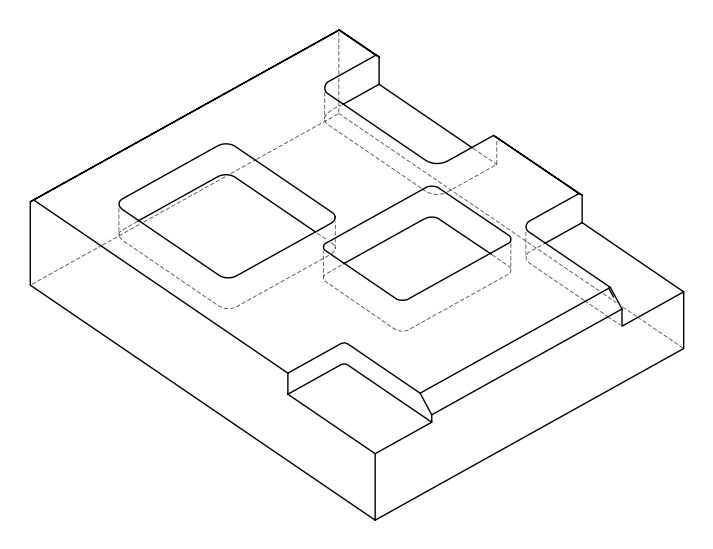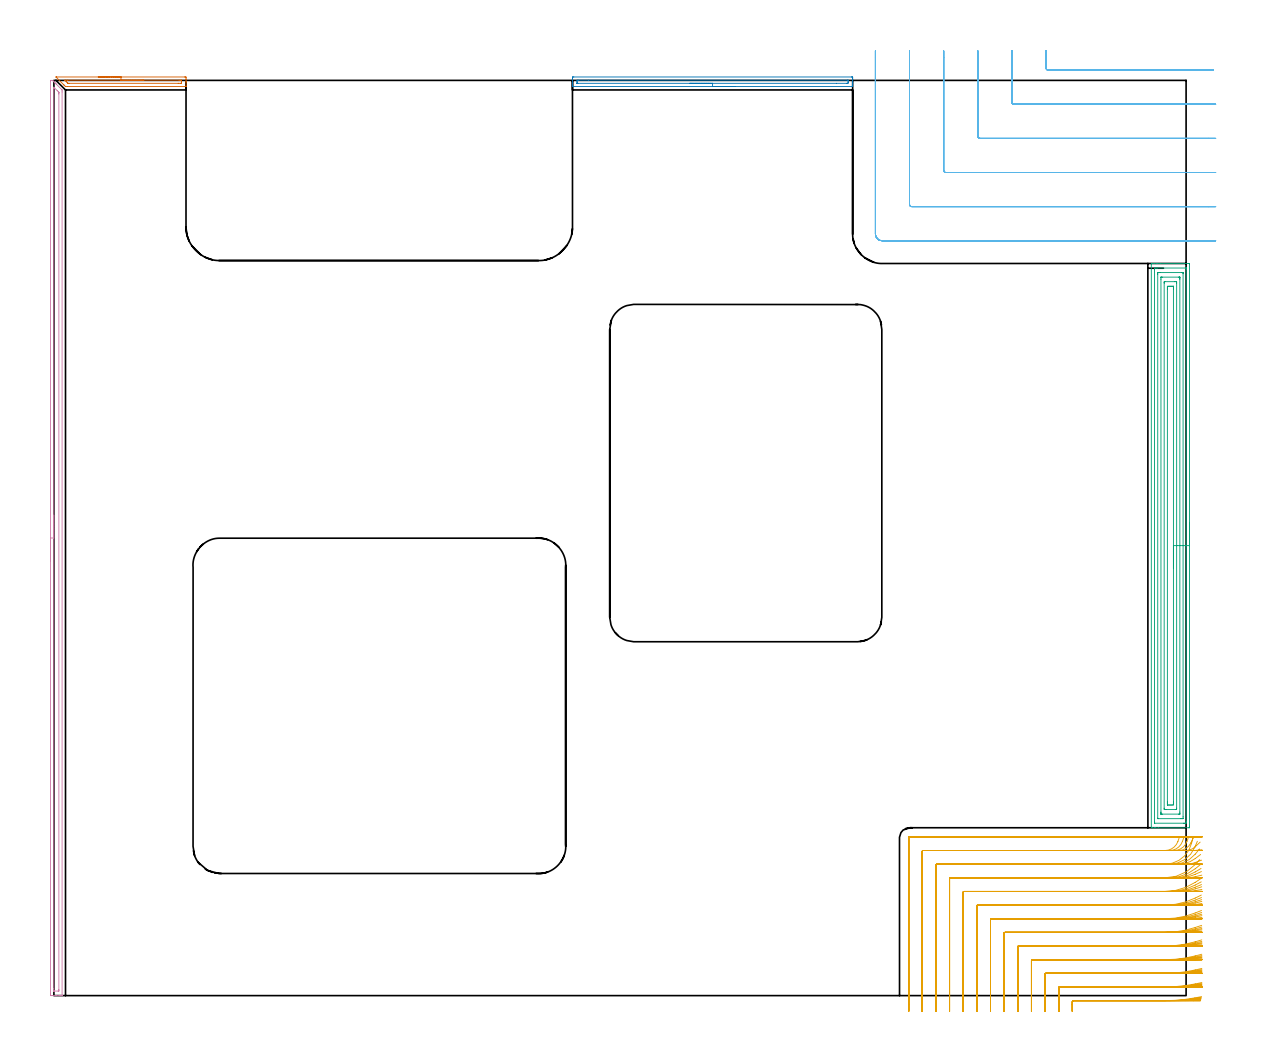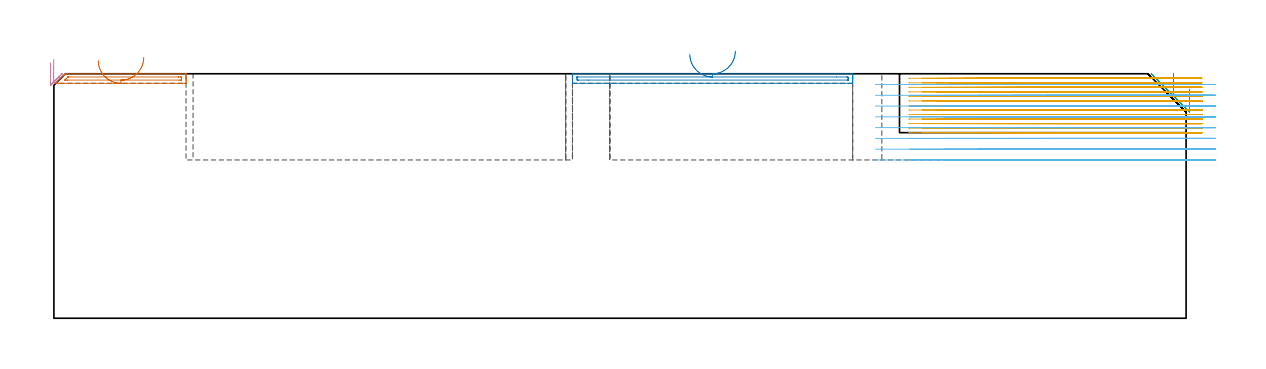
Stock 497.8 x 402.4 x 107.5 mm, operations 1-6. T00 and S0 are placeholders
(PLAN: 9 operations, 2 tool changes, 161.2 min)
(1 AREA_MILL | FG_CHAMFER_SURFACE | UGT0205_001 | 1.05 min | 537 mm3)
(2 AREA_MILL_1 | FG_CHAMFER_SURFACE_1 | UGT0205_001 | 2.14 min | 1138 mm3)
(3 AREA_MILL_2 | FG_CHAMFER_SURFACE_2 | UGT0205_001 | 12.26 min | 37284 mm3)
(4 AREA_MILL_3 | FG_CHAMFER_SURFACE_3 | UGT0205_001 | 6.6 min | 5040 mm3)
(5 MILL_CORNER_NOTCH_RECTANGULAR | CORNER_NOTCH_RECTANGULAR | NXT0201_009 | Follow Part, ap 2, ae 75% | 49.61 min | 239700 mm3)
(6 MILL_CORNER_NOTCH_RECTANGULAR_1 | CORNER_NOTCH_RECTANGULAR_1 | UGT0201_094 | Follow Part, ap 5, ae 75% | 16.57 min | 444851 mm3)
(7 MILL_RECTANGULAR_POCKET | POCKET_RECTANGULAR_STRAIGHT | UGT0201_094 | Follow Part, ap 5, ae 75% | 19.37 min | 668623 mm3)
(8 MILL_RECTANGULAR_POCKET_1 | POCKET_RECTANGULAR_STRAIGHT_1 | UGT0201_094 | Follow Part, ap 5, ae 75% | 26.13 min | 910686 mm3)
(9 MILL_SLOT | SLOT_PARTIAL_RECTANGULAR | UGT0201_094 | Follow Part, ap 5, ae 75% | 27.53 min | 506445 mm3)
(TOOL UGT0205_001 | Chamfer Mill 20 x 3 x 45 deg. | D20 FL50 Z2)
(TOOL NXT0201_009 | ENDMILL 8mm [2P460-0800-NA 1630] | D8 FL26 Z6)
(TOOL UGT0201_094 | End mill 20 mm | D20 FL38 Z4)
(OP 1 AREA_MILL)
G17 G21 G94 G90
T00 M6
G54
G17 G0 G90 X19.5 Y403.9 S1061 M3
G43 Z117.5 H0
Z113.3
G94 G1 X19.538 Z112.428 F250.
X19.652 Z111.564
X19.841 Z110.712
X20.103 Z109.88
X20.437 Z109.074
X20.84 Z108.3
X21.308 Z107.564
X21.84 Z106.872
X22.429 Z106.229
X23.072 Z105.64
X23.764 Z105.109
X24.5 Z104.64
X25.274 Z104.237
X26.08 Z103.903
X26.912 Z103.641
X27.764 Z103.452
X28.628 Z103.338
X29.5 Z103.3
X57.531 Y403.899 Z103.301
X57.884 Y403.896
X58.09 Y403.891 Z103.303
X58.1 Y403.549 Z103.645
Y402.918 Z104.279
Y402.674 Z104.523
Y402.044 Z105.153
Y401.8 Z105.396
Y401.312 Z105.887
Y399.896 Z107.302
X58.098 Y399.796 Z107.396
X58.09 Y399.703 Z107.489
X57.976 Y399.7 Z107.5
X5.918
X5.099 Y399.706 Z107.492
X5.089 Y399.712 Z107.487
X5.029 Y399.771 Z107.428
X4.746 Y400.051 Z107.143
X4.584 Y400.215 Z106.983
X4.476 Y400.323 Z106.875
X4.309 Y400.489 Z106.706
X4.139 Y400.66 Z106.538
X1.02 Y403.78 Z103.42
X0.919 Y403.893 Z103.305
X0.98 Y403.898 Z103.302
X1.023 Y403.9 Z103.3
X29.5
Y402.486 Z104.714
X55.053
X55.751 Y402.485 Z104.715
X55.946 Y402.483 Z104.717
X56.07 Y402.479 Z104.721
X56.091 Y402.476 Z104.724
X56.095 Y402.461 Z104.739
X56.097 Y402.442 Z104.758
X56.1 Y402.332 Z104.868
X56.099 Y401.8 Z105.4
X56.097 Y401.46 Z105.74
X56.09 Y401.121 Z106.079
X55.751 Y401.117 Z106.083
X55.558 Y401.115 Z106.085
X54.861 Y401.114 Z106.086
X54.669
X6.616 Y401.115 Z106.085
X6.268 Y401.117 Z106.083
X6.181 Y401.119 Z106.081
X6.142 Y401.121 Z106.079
X6.085 Y401.174 Z106.026
X5.919 Y401.333 Z105.867
X5.45 Y401.8 Z105.4
X5.029 Y402.223 Z104.977
X4.828 Y402.431 Z104.769
X4.79 Y402.471 Z104.729
X4.846 Y402.479 Z104.721
X5.029 Y402.482 Z104.718
X5.222 Y402.485 Z104.715
X5.919 Y402.486 Z104.714
X6.11
X29.5
X30.372 Z104.752
X31.236 Z104.866
X32.088 Z105.055
X32.92 Z105.317
X33.726 Z105.651
X34.5 Z106.054
X35.236 Z106.523
X35.928 Z107.054
X36.571 Z107.643
X37.16 Z108.286
X37.692 Z108.979
X38.16 Z109.714
X38.563 Z110.488
X38.897 Z111.294
X39.159 Z112.126
X39.348 Z112.978
X39.462 Z113.843
X39.5 Z114.714
G0 Z117.5
M5
M2
(OP 2 AREA_MILL_1)
G17 G21 G94 G90
T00 M6
G54
G17 G0 G90 X299.6 Y399.7 S1061 M3
G43 Z117.5 H0
G94 G1 X299.562 Z116.628 F250.
X299.448 Z115.763
X299.259 Z114.912
X298.997 Z114.08
X298.663 Z113.274
X298.26 Z112.5
X297.792 Z111.764
X297.26 Z111.072
X296.671 Z110.429
X296.028 Z109.839
X295.336 Z109.308
X294.6 Z108.84
X293.826 Z108.437
X293.02 Z108.103
X292.188 Z107.841
X291.336 Z107.652
X290.472 Z107.538
X289.6 Z107.5
X228.136
X228.01 Y399.703 Z107.488
X228.002 Y399.806 Z107.386
X228. Y399.915 Z107.283
Y400.588 Z106.612
Y401.264 Z105.935
Y401.8 Z105.396
Y402.068 Z105.129
Y402.674 Z104.522
Y402.942 Z104.255
X228.004 Y403.549 Z103.646
X228.01 Y403.891 Z103.303
X228.227 Y403.897 Z103.3
X228.582 Y403.9
X350.618
X350.973 Y403.897
X351.19 Y403.891 Z103.303
X351.2 Y403.549 Z103.646
Y402.942 Z104.255
Y402.674 Z104.522
Y402.068 Z105.129
Y401.8 Z105.396
Y401.264 Z105.935
Y400.588 Z106.612
Y399.915 Z107.283
X351.198 Y399.806 Z107.386
X351.19 Y399.703 Z107.488
X351.063 Y399.7 Z107.5
X289.6
Y401.114 Z106.086
X230.364 Y401.115 Z106.085
X230.17 Y401.116 Z106.084
X230.035 Y401.12 Z106.08
X230.009 Y401.122 Z106.078
X230.005 Y401.139 Z106.061
X230.003 Y401.16 Z106.04
X230. Y401.282 Z105.918
X230.003 Y401.8 Z105.4
X230.007 Y402.15 Z105.05
X230.024 Y402.479 Z104.721
X230.364 Y402.483 Z104.717
X230.557 Y402.485 Z104.715
X235.093 Y402.486 Z104.714
X348.837 Y402.485 Z104.715
X349.03 Y402.484 Z104.716
X349.165 Y402.48 Z104.72
X349.191 Y402.478 Z104.722
X349.195 Y402.461 Z104.739
X349.197 Y402.44 Z104.76
X349.199 Y402.318 Z104.882
X349.197 Y401.8 Z105.4
X349.193 Y401.45 Z105.75
X349.176 Y401.121 Z106.079
X348.837 Y401.117 Z106.083
X348.643 Y401.115 Z106.085
X344.119 Y401.114 Z106.086
X289.6
X288.728 Z106.124
X287.864 Z106.238
X287.012 Z106.427
X286.18 Z106.689
X285.374 Z107.023
X284.6 Z107.426
X283.864 Z107.894
X283.172 Z108.425
X282.529 Z109.015
X281.94 Z109.658
X281.408 Z110.35
X280.94 Z111.086
X280.537 Z111.86
X280.203 Z112.666
X279.941 Z113.498
X279.752 Z114.349
X279.638 Z115.214
X279.6 Z116.086
G0 Z117.5
M5
M2
(OP 3 AREA_MILL_2)
G17 G21 G94 G90
T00 M6
G54
G17 G0 G90 X499.3 Y207.85 S1061 M3
G43 Z117.5 H0
Z100.7
G94 G1 Y207.812 Z99.828 F250.
Y207.698 Z98.964
Y207.509 Z98.112
Y207.247 Z97.28
Y206.913 Z96.474
Y206.51 Z95.7
Y206.041 Z94.964
Y205.51 Z94.272
Y204.921 Z93.629
Y204.278 Z93.04
Y203.586 Z92.509
Y202.85 Z92.04
Y202.076 Z91.637
Y201.27 Z91.303
Y200.438 Z91.041
Y199.586 Z90.852
Y198.722 Z90.738
Y197.85 Z90.7
Y74.432
X499.296 Y74.001 Z90.702
X499.292 Y73.81 Z90.706
X499.098 Y73.8 Z90.9
X485.607 Z104.387
X484.207 Z105.789
X483.843 Z106.152
X482.88 Z107.119
X482.508 Y73.806 Z107.483
X482.503 Y73.808 Z107.488
X482.5 Y73.985 Z107.5
Y321.715
X482.503 Y321.892 Z107.488
X482.508 Y321.894 Z107.483
X482.881 Y321.9 Z107.119
X483.114 Z106.885
X483.843 Z106.152
X485.089 Z104.908
X486.489 Z103.506
X498.839 Z91.158
X499.1 Y321.898 Z90.898
X499.292 Y321.89 Z90.706
X499.299 Y321.696 Z90.699
X499.3 Y197.85 Z90.7
X497.886 Z92.114
X497.885 Y76.293 Z92.115
Y76.22
X497.879 Y75.819 Z92.121
X497.484 Y75.806 Z92.516
X497.075 Y75.802 Z92.925
X496.607 Y75.8 Z93.393
X484.021 Y75.801 Z105.979
X483.986 Y75.802 Z106.014
X483.951 Y75.805 Z106.049
X483.927 Y75.809 Z106.073
X483.921 Y75.834 Z106.079
X483.915 Y76.147 Z106.085
Y76.22
Y319.407
Y319.48
X483.921 Y319.881 Z106.079
X484.316 Y319.894 Z105.684
X484.725 Y319.898 Z105.275
X485.193 Y319.9 Z104.807
X497.779 Y319.899 Z92.221
X497.814 Y319.898 Z92.186
X497.849 Y319.895 Z92.151
X497.873 Y319.891 Z92.127
X497.879 Y319.866 Z92.121
X497.885 Y319.553 Z92.115
Y319.48
X497.886 Y197.85 Z92.114
X496.472 Z93.528
X496.471 Y78.621 Z93.529
X496.467 Y78.009 Z93.533
X496.465 Y77.869 Z93.535
X496.461 Y77.81 Z93.539
X496.395 Y77.804 Z93.605
X496.193 Y77.802 Z93.807
X495.517 Y77.8 Z94.483
X485.607 Y77.801 Z104.393
X485.401 Y77.804 Z104.599
X485.343 Y77.808 Z104.657
X485.334 Y77.812 Z104.666
X485.332 Y77.817 Z104.668
X485.33 Y77.84 Z104.67
X485.329 Y77.915 Z104.671
X485.328 Y78.009 Z104.672
X485.329 Y317.079 Z104.671
X485.333 Y317.691 Z104.667
X485.335 Y317.831 Z104.665
X485.339 Y317.89 Z104.661
X485.405 Y317.896 Z104.595
X485.607 Y317.898 Z104.393
X486.283 Y317.9 Z103.717
X495.987 Z94.013
X496.193 Y317.898 Z93.807
X496.399 Y317.893 Z93.601
X496.455 Y317.89 Z93.545
X496.465 Y317.879 Z93.535
X496.467 Y317.86 Z93.533
X496.47 Y317.785 Z93.53
X496.471 Y317.691 Z93.529
Y317.408
X496.472 Y197.85 Z93.528
X495.057 Z94.943
Y80.692
X495.055 Y80.057 Z94.945
X495.052 Y79.843 Z94.948
X495.051 Y79.814 Z94.949
X495.032 Y79.81 Z94.968
X494.978 Y79.805 Z95.022
X494.868 Y79.802 Z95.132
X494.428 Y79.8 Z95.572
X487.371 Z102.629
X486.931 Y79.802 Z103.069
X486.822 Y79.804 Z103.178
X486.768 Y79.809 Z103.232
X486.749 Y79.812 Z103.251
X486.748 Y79.829 Z103.252
X486.745 Y79.941 Z103.255
X486.743 Y80.435 Z103.257
Y80.692
Y315.008
X486.745 Y315.643 Z103.255
X486.748 Y315.857 Z103.252
X486.749 Y315.886 Z103.251
X486.768 Y315.89 Z103.232
X486.822 Y315.895 Z103.178
X486.932 Y315.898 Z103.068
X487.371 Y315.9 Z102.629
X494.428 Z95.572
X494.869 Y315.898 Z95.131
X494.978 Y315.896 Z95.022
X495.032 Y315.891 Z94.968
X495.051 Y315.888 Z94.949
X495.052 Y315.871 Z94.948
X495.054 Y315.759 Z94.946
X495.057 Y315.265 Z94.943
Y315.008
Y197.85
X493.643 Z96.357
Y82.383
X493.642 Y82.285 Z96.358
X493.636 Y82.089 Z96.364
X493.624 Y81.81 Z96.376
X493.546 Y81.806 Z96.454
X493.335 Y81.801 Z96.665
X488.925 Y81.8 Z101.075
X488.254 Y81.807 Z101.746
X488.165 Y81.81 Z101.835
X488.159 Y82.187 Z101.841
X488.157 Y82.383 Z101.843
Y313.317
X488.158 Y313.415 Z101.842
X488.164 Y313.611 Z101.836
X488.176 Y313.89 Z101.824
X488.254 Y313.894 Z101.746
X488.465 Y313.899 Z101.535
X492.875 Y313.9 Z97.125
X493.546 Y313.893 Z96.454
X493.635 Y313.89 Z96.365
X493.641 Y313.513 Z96.359
X493.643 Y313.317 Z96.357
Y197.85
X492.229 Z97.771
Y85.164
X492.228 Y84.712 Z97.772
X492.225 Y84.269 Z97.775
X492.222 Y83.824 Z97.778
X491.782 Y83.81 Z98.218
X491.361 Y83.802 Z98.639
X490.9 Y83.801 Z99.1
X490.481 Y83.8 Z99.519
X490.018 Y83.801 Z99.982
X489.595 Y83.804 Z100.405
X489.578 Y83.81 Z100.422
X489.576 Y83.824 Z100.424
X489.572 Y84.269 Z100.428
X489.571 Y84.722 Z100.429
Y85.164
Y310.536
X489.572 Y310.988 Z100.428
X489.575 Y311.43 Z100.425
X489.578 Y311.876 Z100.422
X490.018 Y311.89 Z99.982
X490.439 Y311.898 Z99.561
X490.9 Y311.899 Z99.1
X491.319 Y311.9 Z98.681
X491.782 Y311.899 Z98.218
X492.205 Y311.896 Z97.795
X492.222 Y311.89 Z97.778
X492.224 Y311.876 Z97.776
X492.227 Y311.43 Z97.773
X492.229 Y310.978 Z97.771
Y310.536
Y197.85
Y196.978 Z97.809
Y196.113 Z97.923
Y195.262 Z98.112
Y194.43 Z98.374
Y193.624 Z98.708
Y192.85 Z99.111
Y192.114 Z99.58
Y191.422 Z100.111
Y190.779 Z100.7
Y190.19 Z101.343
Y189.658 Z102.035
Y189.19 Z102.771
Y188.787 Z103.545
Y188.453 Z104.351
Y188.191 Z105.183
Y188.002 Z106.035
Y187.888 Z106.9
Y187.85 Z107.771
G0 Z117.5
M5
M2
(OP 4 AREA_MILL_3)
G17 G21 G94 G90
T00 M6
G54
G17 G0 G90 X-1.5 Y191.2 S1061 M3
G43 Z117.5 H0
Z112.4
G94 G1 Y191.238 Z111.528 F250.
Y191.352 Z110.663
Y191.541 Z109.812
Y191.803 Z108.98
Y192.137 Z108.174
Y192.54 Z107.4
Y193.008 Z106.664
Y193.54 Z105.972
Y194.129 Z105.329
Y194.772 Z104.74
Y195.464 Z104.208
Y196.2 Z103.74
Y196.974 Z103.337
Y197.78 Z103.003
Y198.612 Z102.741
Y199.464 Z102.552
Y200.328 Z102.438
Y201.2 Z102.4
Y402.227
X-1.497 Y402.315 Z102.403
X-1.492 Y402.399 Z102.406
X-0.7 Z103.198
X-0.609 Y402.398 Z103.289
X-0.579 Y402.376 Z103.319
X-0.312 Y402.112 Z103.588
X-0.219 Y402.019 Z103.681
X0.02 Y401.781 Z103.918
X0.175 Y401.627 Z104.07
X0.323 Y401.478 Z104.221
X0.467 Y401.334 Z104.365
X0.612 Y401.19 Z104.508
X0.752 Y401.049 Z104.649
X0.914 Y400.887 Z104.812
X1.05 Y400.752 Z104.946
X1.181 Y400.621 Z105.078
X3.593 Y398.207 Z107.493
X3.594 Y398.197 Z107.494
X3.6 Y397.313 Z107.5
Y0.173
X3.597 Y0.01 Z107.488
X3.462 Y0.003 Z107.355
X3.32 Y0. Z107.219
X3.039 Z106.939
X2.363 Z106.257
X1.149 Z105.046
X0.612 Z104.507
X-0.869 Z103.026
X-1.138 Y0.002 Z102.758
X-1.357 Y0.006 Z102.539
X-1.492 Y0.01 Z102.404
X-1.496 Y0.254 Z102.402
X-1.499 Y0.619 Z102.401
X-1.5 Y0.989 Z102.4
Y201.2
X-0.086 Z103.814
X-0.085 Y398.919 Z103.815
X-0.084 Y399.1 Z103.816
X-0.081 Y399.318 Z103.819
X-0.079 Y399.409 Z103.821
X-0.027 Y399.365 Z103.873
X0.247 Y399.1 Z104.147
X1.488 Y397.863 Z105.388
X2.036 Y397.313 Z105.936
X2.116 Y397.229 Z106.016
X2.163 Y397.176 Z106.063
X2.179 Y397.153 Z106.079
X2.18 Y397.134 Z106.08
X2.184 Y396.957 Z106.084
X2.186 Y396.601 Z106.086
Y396.42
X2.185 Y2.587 Z106.085
X2.184 Y2.406 Z106.084
X2.18 Y2.051 Z106.08
X2.179 Y2.015 Z106.079
X2.124 Y2.01 Z106.024
X2.018 Y2.004 Z105.918
X1.885 Y2.001 Z105.785
X0.134 Z104.034
X-0.029 Y2.007 Z103.871
X-0.06 Y2.01 Z103.84
X-0.079 Y2.018 Z103.821
X-0.081 Y2.055 Z103.819
X-0.084 Y2.224 Z103.816
X-0.085 Y2.406 Z103.815
X-0.086 Y3.119 Z103.814
Y201.2
Y202.072 Z103.852
Y202.936 Z103.966
Y203.788 Z104.155
Y204.62 Z104.417
Y205.426 Z104.751
Y206.2 Z105.154
Y206.936 Z105.623
Y207.628 Z106.154
Y208.271 Z106.743
Y208.86 Z107.386
Y209.392 Z108.078
Y209.86 Z108.814
Y210.263 Z109.588
Y210.597 Z110.394
Y210.859 Z111.226
Y211.048 Z112.078
Y211.162 Z112.943
Y211.2 Z113.814
G0 Z117.5
M5
M2
(OP 5 MILL_CORNER_NOTCH_RECTANGULAR)
G17 G21 G94 G90
T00 M6
G54
G17 G0 G90 X504.625 Y-0.446 S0 M3
G43 Z117.5 H1
Z105.508
G94 G1 X501.675 Y-0.993 F250.
G2 X488.545 Y-2.2 R72. F500.
G1 X448.195
G3 X447.8 Y-2.595 R0.4
G1 Y-4.
Y-7. F250.
G0 Z117.5
X504.739 Y5.747
Z105.508
G1 X501.8 Y5.145
G2 X488.545 Y3.8 R66. F500.
G1 X442.195
G3 X441.8 Y3.405 R0.4
G1 Y-4.
Y-7. F250.
G0 Z117.5
X504.726 Y11.945
Z105.508
G1 X501.8 Y11.282
G2 X488.545 Y9.8 R60. F500.
G1 X436.195
G3 X435.8 Y9.405 R0.4
G1 Y-4.
Y-7. F250.
G0 Z117.5
X504.708 Y18.188
Z105.508
G1 X501.8 Y17.452
G2 X488.545 Y15.8 R54. F500.
G1 X430.195
G3 X429.8 Y15.405 R0.4
G1 Y-4.
Y-7. F250.
G0 Z117.5
X504.683 Y24.495
Z105.508
G1 X501.8 Y23.666
G2 X488.545 Y21.8 R48. F500.
G1 X424.195
G3 X423.8 Y21.405 R0.4
G1 Y-4.
Y-7. F250.
G0 Z117.5
X504.647 Y30.893
Z105.508
G1 X501.8 Y29.946
G2 X488.545 Y27.8 R42. F500.
G1 X418.196
G3 X417.8 Y27.404 R0.4
G1 Y-4.
Y-7. F250.
G0 Z117.5
X504.589 Y37.433
Z105.508
G1 X501.8 Y36.329
G2 X488.545 Y33.8 R36. F500.
G1 X412.196
G3 X411.8 Y33.404 R0.4
G1 Y-4.
Y-7. F250.
G0 Z117.5
X504.491 Y44.212
Z105.508
G1 X501.8 Y42.887
G2 X488.545 Y39.8 R30. F500.
G1 X406.196
G3 X405.8 Y39.404 R0.4
G1 Y-4.
Y-7. F250.
G0 Z117.5
X504.301 Y51.449
Z105.508
G1 X501.8 Y49.792
G2 X488.545 Y45.8 R24. F500.
G1 X400.196
G3 X399.8 Y45.404 R0.4
G1 Y-4.
Y-7. F250.
G0 Z117.5
X503.83 Y59.831
Z105.508
G1 X501.8 Y57.621
G2 X488.545 Y51.8 R18. F500.
G1 X394.196
G3 X393.8 Y51.404 R0.4
G1 Y-4.
Y-7. F250.
G0 Z117.5
X500.914 Y69.908
Z105.508
G1 X500.212 Y66.991
G2 X488.545 Y57.8 R12. F500.
G1 X388.196
G3 X387.8 Y57.404 R0.4
G1 Y-4.
Y-7. F250.
G0 Z117.5
X494.702 Y69.214
Z105.508
G1 X494.202 Y67.8
G2 X488.545 Y63.8 R6. F500.
G1 X382.197
G3 X381.8 Y63.403 R0.4
G1 Y-4.
Y-7. F250.
G0 Z117.5
X491.545 Y69.8
Z105.508
G1 X488.545
X376.197 F500.
G3 X375.8 Y69.403 R0.4
G1 Y-4.
Y-7. F250.
G0 Z117.5
X504.53 Y-0.891
Z103.515
G1 X501.565 Y-1.351
G2 X490.538 Y-2.2 R72. F500.
G1 X448.195
G3 X447.8 Y-2.595 R0.4
G1 Y-4.
Y-7. F250.
G0 Z117.5
X504.756 Y5.28
Z103.515
G1 X501.8 Y4.768
G2 X490.538 Y3.8 R66. F500.
G1 X442.195
G3 X441.8 Y3.405 R0.4
G1 Y-4.
Y-7. F250.
G0 Z117.5
X504.747 Y11.429
Z103.515
G1 X501.8 Y10.866
G2 X490.538 Y9.8 R60. F500.
G1 X436.195
G3 X435.8 Y9.405 R0.4
G1 Y-4.
Y-7. F250.
G0 Z117.5
X504.734 Y17.613
Z103.515
G1 X501.8 Y16.987
G2 X490.538 Y15.8 R54. F500.
G1 X430.195
G3 X429.8 Y15.405 R0.4
G1 Y-4.
Y-7. F250.
G0 Z117.5
X504.716 Y23.844
Z103.515
G1 X501.8 Y23.14
G2 X490.538 Y21.8 R48. F500.
G1 X424.195
G3 X423.8 Y21.405 R0.4
G1 Y-4.
Y-7. F250.
G0 Z117.5
X504.69 Y30.142
Z103.515
G1 X501.8 Y29.338
G2 X490.538 Y27.8 R42. F500.
G1 X418.196
G3 X417.8 Y27.404 R0.4
G1 Y-4.
Y-7. F250.
G0 Z117.5
X504.649 Y36.545
Z103.515
G1 X501.8 Y35.607
G2 X490.538 Y33.8 R36. F500.
G1 X412.196
G3 X411.8 Y33.404 R0.4
G1 Y-4.
Y-7. F250.
G0 Z117.5
X504.581 Y43.12
Z103.515
G1 X501.8 Y41.994
G2 X490.538 Y39.8 R30. F500.
G1 X406.196
G3 X405.8 Y39.404 R0.4
G1 Y-4.
Y-7. F250.
G0 Z117.5
X504.449 Y50.014
Z103.515
G1 X501.8 Y48.606
G2 X490.538 Y45.8 R24. F500.
G1 X400.196
G3 X399.8 Y45.404 R0.4
G1 Y-4.
Y-7. F250.
G0 Z117.5
X504.14 Y57.635
Z103.515
G1 X501.8 Y55.758
G2 X490.538 Y51.8 R18. F500.
G1 X394.196
G3 X393.8 Y51.404 R0.4
G1 Y-4.
Y-7. F250.
G0 Z117.5
X502.755 Y67.865
Z103.515
G1 X501.581 Y65.104
G2 X490.538 Y57.8 R12. F500.
G1 X388.196
G3 X387.8 Y57.404 R0.4
G1 Y-4.
Y-7. F250.
G0 Z117.5
X496.695 Y69.214
Z103.515
G1 X496.195 Y67.8
G2 X490.538 Y63.8 R6. F500.
G1 X382.197
G3 X381.8 Y63.403 R0.4
G1 Y-4.
Y-7. F250.
G0 Z117.5
X493.538 Y69.8
Z103.515
G1 X490.538
X376.197 F500.
G3 X375.8 Y69.403 R0.4
G1 Y-4.
Y-7. F250.
G0 Z117.5
X504.422 Y-1.275
Z101.523
G1 X501.446 Y-1.646
G2 X492.532 Y-2.2 R72. F500.
G1 X448.194
G3 X447.8 Y-2.594 R0.4
G1 Y-4.
Y-7. F250.
G0 Z117.5
X504.77 Y4.875
Z101.523
G1 X501.8 Y4.454
G2 X492.532 Y3.8 R66. F500.
G1 X442.195
G3 X441.8 Y3.405 R0.4
G1 Y-4.
Y-7. F250.
G0 Z117.5
X504.764 Y10.983
Z101.523
G1 X501.8 Y10.52
G2 X492.532 Y9.8 R60. F500.
G1 X436.195
G3 X435.8 Y9.405 R0.4
G1 Y-4.
Y-7. F250.
G0 Z117.5
X504.755 Y17.116
Z101.523
G1 X501.8 Y16.601
G2 X492.532 Y15.8 R54. F500.
G1 X430.195
G3 X429.8 Y15.405 R0.4
G1 Y-4.
Y-7. F250.
G0 Z117.5
X504.744 Y23.282
Z101.523
G1 X501.8 Y22.703
G2 X492.532 Y21.8 R48. F500.
G1 X424.195
G3 X423.8 Y21.405 R0.4
G1 Y-4.
Y-7. F250.
G0 Z117.5
X504.726 Y29.497
Z101.523
G1 X501.8 Y28.835
G2 X492.532 Y27.8 R42. F500.
G1 X418.196
G3 X417.8 Y27.404 R0.4
G1 Y-4.
Y-7. F250.
G0 Z117.5
X504.699 Y35.786
Z101.523
G1 X501.8 Y35.013
G2 X492.532 Y33.8 R36. F500.
G1 X412.196
G3 X411.8 Y33.404 R0.4
G1 Y-4.
Y-7. F250.
G0 Z117.5
X504.653 Y42.194
Z101.523
G1 X501.8 Y41.267
G2 X492.532 Y39.8 R30. F500.
G1 X406.196
G3 X405.8 Y39.404 R0.4
G1 Y-4.
Y-7. F250.
G0 Z117.5
X504.567 Y48.82
Z101.523
G1 X501.8 Y47.662
G2 X492.532 Y45.8 R24. F500.
G1 X400.196
G3 X399.8 Y45.404 R0.4
G1 Y-4.
Y-7. F250.
G0 Z117.5
X504.372 Y55.914
Z101.523
G1 X501.8 Y54.369
G2 X492.532 Y51.8 R18. F500.
G1 X394.196
G3 X393.8 Y51.404 R0.4
G1 Y-4.
Y-7. F250.
G0 Z117.5
X503.706 Y64.494
Z101.523
G1 X501.8 Y62.177
G2 X492.532 Y57.8 R12. F500.
G1 X388.196
G3 X387.8 Y57.404 R0.4
G1 Y-4.
Y-7. F250.
G0 Z117.5
X498.687 Y69.194
Z101.523
G1 X498.182 Y67.782
G2 X492.532 Y63.8 R6. F500.
G1 X382.197
G3 X381.8 Y63.403 R0.4
G1 Y-4.
Y-7. F250.
G0 Z117.5
X495.532 Y69.8
Z101.523
G1 X492.532
X376.197 F500.
G3 X375.8 Y69.403 R0.4
G1 Y-4.
Y-7. F250.
G0 Z117.5
X504.318 Y-1.595
Z99.531
G1 X501.331 Y-1.879
G2 X494.536 Y-2.2 R72. F500.
G1 X448.195
G3 X447.8 Y-2.595 R0.4
G1 Y-4.
Y-7. F250.
G0 Z117.5
X504.782 Y4.531
Z99.531
G1 X501.8 Y4.201
G2 X494.536 Y3.8 R66. F500.
G1 X442.195
G3 X441.8 Y3.405 R0.4
G1 Y-4.
Y-7. F250.
G0 Z117.5
X504.778 Y10.605
Z99.531
G1 X501.8 Y10.241
G2 X494.536 Y9.8 R60. F500.
G1 X436.195
G3 X435.8 Y9.405 R0.4
G1 Y-4.
Y-7. F250.
G0 Z117.5
X504.773 Y16.694
Z99.531
G1 X501.8 Y16.291
G2 X494.536 Y15.8 R54. F500.
G1 X430.195
G3 X429.8 Y15.405 R0.4
G1 Y-4.
Y-7. F250.
G0 Z117.5
X504.765 Y22.807
Z99.531
G1 X501.8 Y22.353
G2 X494.536 Y21.8 R48. F500.
G1 X424.195
G3 X423.8 Y21.405 R0.4
G1 Y-4.
Y-7. F250.
G0 Z117.5
X504.755 Y28.952
Z99.531
G1 X501.8 Y28.433
G2 X494.536 Y27.8 R42. F500.
G1 X418.196
G3 X417.8 Y27.404 R0.4
G1 Y-4.
Y-7. F250.
G0 Z117.5
X504.738 Y35.146
Z99.531
G1 X501.8 Y34.541
G2 X494.536 Y33.8 R36. F500.
G1 X412.196
G3 X411.8 Y33.404 R0.4
G1 Y-4.
Y-7. F250.
G0 Z117.5
X504.711 Y41.419
Z99.531
G1 X501.8 Y40.693
G2 X494.536 Y39.8 R30. F500.
G1 X406.196
G3 X405.8 Y39.404 R0.4
G1 Y-4.
Y-7. F250.
G0 Z117.5
X504.659 Y47.834
Z99.531
G1 X501.8 Y46.926
G2 X494.536 Y45.8 R24. F500.
G1 X400.196
G3 X399.8 Y45.404 R0.4
G1 Y-4.
Y-7. F250.
G0 Z117.5
X504.545 Y54.542
Z99.531
G1 X501.8 Y53.331
G2 X494.536 Y51.8 R18. F500.
G1 X394.196
G3 X393.8 Y51.404 R0.4
G1 Y-4.
Y-7. F250.
G0 Z117.5
X504.188 Y62.065
Z99.531
G1 X501.8 Y60.249
G2 X494.536 Y57.8 R12. F500.
G1 X388.197
G3 X387.8 Y57.403 R0.4
G1 Y-4.
Y-7. F250.
G0 Z117.5
X501.243 Y69.921
Z99.531
G1 X499.95 Y67.214
G2 X494.536 Y63.8 R6. F500.
G1 X382.197
G3 X381.8 Y63.403 R0.4
G1 Y-4.
Y-7. F250.
G0 Z117.5
X497.536 Y69.8
Z99.531
G1 X494.536
X376.197 F500.
G3 X375.8 Y69.403 R0.4
G1 Y-4.
Y-7. F250.
G0 Z117.5
X504.192 Y-1.968
Z97.538
G1 X501.196 Y-2.114
G2 X497.682 Y-2.2 R72. F500.
G1 X448.194
G3 X447.8 Y-2.594 R0.4
G1 Y-4.
Y-7. F250.
G0 Z117.5
X504.794 Y4.116
Z97.538
G1 X501.8 Y3.929
G2 X497.682 Y3.8 R66. F500.
G1 X442.195
G3 X441.8 Y3.405 R0.4
G1 Y-4.
Y-7. F250.
G0 Z117.5
X504.793 Y10.147
Z97.538
G1 X501.8 Y9.941
G2 X497.682 Y9.8 R60. F500.
G1 X436.195
G3 X435.8 Y9.405 R0.4
G1 Y-4.
Y-7. F250.
G0 Z117.5
X504.791 Y16.186
Z97.538
G1 X501.8 Y15.957
G2 X497.682 Y15.8 R54. F500.
G1 X430.195
G3 X429.8 Y15.405 R0.4
G1 Y-4.
Y-7. F250.
G0 Z117.5
X504.789 Y22.234
Z97.538
G1 X501.8 Y21.977
G2 X497.682 Y21.8 R48. F500.
G1 X424.195
G3 X423.8 Y21.405 R0.4
G1 Y-4.
Y-7. F250.
G0 Z117.5
X504.786 Y28.296
Z97.538
G1 X501.8 Y28.002
G2 X497.682 Y27.8 R42. F500.
G1 X418.196
G3 X417.8 Y27.404 R0.4
G1 Y-4.
Y-7. F250.
G0 Z117.5
X504.78 Y34.379
Z97.538
G1 X501.8 Y34.036
G2 X497.682 Y33.8 R36. F500.
G1 X412.196
G3 X411.8 Y33.404 R0.4
G1 Y-4.
Y-7. F250.
G0 Z117.5
X504.772 Y40.496
Z97.538
G1 X501.8 Y40.084
G2 X497.682 Y39.8 R30. F500.
G1 X406.196
G3 X405.8 Y39.404 R0.4
G1 Y-4.
Y-7. F250.
G0 Z117.5
X504.756 Y46.671
Z97.538
G1 X501.8 Y46.156
G2 X497.682 Y45.8 R24. F500.
G1 X400.196
G3 X399.8 Y45.404 R0.4
G1 Y-4.
Y-7. F250.
G0 Z117.5
X504.72 Y52.964
Z97.538
G1 X501.8 Y52.277
G2 X497.682 Y51.8 R18. F500.
G1 X394.196
G3 X393.8 Y51.404 R0.4
G1 Y-4.
Y-7. F250.
G0 Z117.5
X504.618 Y59.558
Z97.538
G1 X501.8 Y58.529
G2 X497.682 Y57.8 R12. F500.
G1 X388.196
G3 X387.8 Y57.404 R0.4
G1 Y-4.
Y-7. F250.
G0 Z117.5
X503.982 Y67.495
Z97.538
G1 X501.8 Y65.436
G2 X497.682 Y63.8 R6. F500.
G1 X382.197
G3 X381.8 Y63.403 R0.4
G1 Y-4.
Y-7. F250.
G0 Z117.5
X500.682 Y69.8
Z97.538
G1 X497.682
X376.197 F500.
G3 X375.8 Y69.403 R0.4
G1 Y-4.
Y-7. F250.
G0 Z117.5
X504.141 Y-2.2
Z95.546
G1 X501.141
X448.194 F500.
G3 X447.8 Y-2.594 R0.4
G1 Y-4.
Y-7. F250.
G0 Z117.5
X504.8 Y3.832
Z95.546
G1 X501.8 Y3.803
G2 X501.164 Y3.8 R66. F500.
G1 X442.195
G3 X441.8 Y3.405 R0.4
G1 Y-4.
Y-7. F250.
G0 Z117.5
X504.8 Y9.835
Z95.546
G1 X501.8 Y9.803
G2 X501.164 Y9.8 R60. F500.
G1 X436.195
G3 X435.8 Y9.405 R0.4
G1 Y-4.
Y-7. F250.
G0 Z117.5
X504.8 Y15.839
Z95.546
G1 X501.8 Y15.804
G2 X501.164 Y15.8 R54. F500.
G1 X430.195
G3 X429.8 Y15.405 R0.4
G1 Y-4.
Y-7. F250.
G0 Z117.5
X504.8 Y21.844
Z95.546
G1 X501.8 Y21.804
G2 X501.164 Y21.8 R48. F500.
G1 X424.195
G3 X423.8 Y21.405 R0.4
G1 Y-4.
Y-7. F250.
G0 Z117.5
X504.8 Y27.85
Z95.546
G1 X501.8 Y27.805
G2 X501.164 Y27.8 R42. F500.
G1 X418.196
G3 X417.8 Y27.404 R0.4
G1 Y-4.
Y-7. F250.
G0 Z117.5
X504.8 Y33.859
Z95.546
G1 X501.8 Y33.806
G2 X501.164 Y33.8 R36. F500.
G1 X412.196
G3 X411.8 Y33.404 R0.4
G1 Y-4.
Y-7. F250.
G0 Z117.5
X504.799 Y39.87
Z95.546
G1 X501.8 Y39.807
G2 X501.164 Y39.8 R30. F500.
G1 X406.196
G3 X405.8 Y39.404 R0.4
G1 Y-4.
Y-7. F250.
G0 Z117.5
X504.799 Y45.888
Z95.546
G1 X501.8 Y45.808
G2 X501.164 Y45.8 R24. F500.
G1 X400.196
G3 X399.8 Y45.404 R0.4
G1 Y-4.
Y-7. F250.
G0 Z117.5
X504.798 Y51.917
Z95.546
G1 X501.8 Y51.811
G2 X501.164 Y51.8 R18. F500.
G1 X394.196
G3 X393.8 Y51.404 R0.4
G1 Y-4.
Y-7. F250.
G0 Z117.5
X504.796 Y57.976
Z95.546
G1 X501.8 Y57.817
G2 X501.164 Y57.8 R12. F500.
G1 X388.196
G3 X387.8 Y57.404 R0.4
G1 Y-4.
Y-7. F250.
G0 Z117.5
X504.783 Y64.152
Z95.546
G1 X501.8 Y63.834
G2 X501.164 Y63.8 R6. F500.
G1 X382.197
G3 X381.8 Y63.403 R0.4
G1 Y-4.
Y-7. F250.
G0 Z117.5
X504.164 Y69.8
Z95.546
G1 X501.164
X376.197 F500.
G3 X375.8 Y69.403 R0.4
G1 Y-4.
Y-7. F250.
G0 Z117.5
X504.141 Y-2.2
Z93.554
G1 X501.141
X448.194 F500.
G3 X447.8 Y-2.594 R0.4
G1 Y-4.
Y-7. F250.
G0 Z117.5
X504.8 Y3.8
Z93.554
G1 X501.8
X442.195 F500.
G3 X441.8 Y3.405 R0.4
G1 Y-4.
Y-7. F250.
G0 Z117.5
X504.8 Y9.8
Z93.554
G1 X501.8
X436.195 F500.
G3 X435.8 Y9.405 R0.4
G1 Y-4.
Y-7. F250.
G0 Z117.5
X504.8 Y15.8
Z93.554
G1 X501.8
X430.195 F500.
G3 X429.8 Y15.405 R0.4
G1 Y-4.
Y-7. F250.
G0 Z117.5
X504.8 Y21.8
Z93.554
G1 X501.8
X424.195 F500.
G3 X423.8 Y21.405 R0.4
G1 Y-4.
Y-7. F250.
G0 Z117.5
X504.8 Y27.8
Z93.554
G1 X501.8
X418.196 F500.
G3 X417.8 Y27.404 R0.4
G1 Y-4.
Y-7. F250.
G0 Z117.5
X504.8 Y33.8
Z93.554
G1 X501.8
X412.196 F500.
G3 X411.8 Y33.404 R0.4
G1 Y-4.
Y-7. F250.
G0 Z117.5
X504.8 Y39.8
Z93.554
G1 X501.8
X406.196 F500.
G3 X405.8 Y39.404 R0.4
G1 Y-4.
Y-7. F250.
G0 Z117.5
X504.8 Y45.8
Z93.554
G1 X501.8
X400.196 F500.
G3 X399.8 Y45.404 R0.4
G1 Y-4.
Y-7. F250.
G0 Z117.5
X504.8 Y51.8
Z93.554
G1 X501.8
X394.196 F500.
G3 X393.8 Y51.404 R0.4
G1 Y-4.
Y-7. F250.
G0 Z117.5
X504.8 Y57.8
Z93.554
G1 X501.8
X388.196 F500.
G3 X387.8 Y57.404 R0.4
G1 Y-4.
Y-7. F250.
G0 Z117.5
X504.8 Y63.8
Z93.554
G1 X501.8
X382.197 F500.
G3 X381.8 Y63.403 R0.4
G1 Y-4.
Y-7. F250.
G0 Z117.5
X504.799 Y69.8
Z93.554
G1 X501.799
X376.197 F500.
G3 X375.8 Y69.403 R0.4
G1 Y-4.
Y-7. F250.
G0 Z117.5
X504.141 Y-2.2
Z91.562
G1 X501.141
X448.194 F500.
G3 X447.8 Y-2.594 R0.4
G1 Y-4.
Y-7. F250.
G0 Z117.5
X504.8 Y3.8
Z91.562
G1 X501.8
X442.195 F500.
G3 X441.8 Y3.405 R0.4
G1 Y-4.
Y-7. F250.
G0 Z117.5
X504.8 Y9.8
Z91.562
G1 X501.8
X436.195 F500.
G3 X435.8 Y9.405 R0.4
G1 Y-4.
Y-7. F250.
G0 Z117.5
X504.8 Y15.8
Z91.562
G1 X501.8
X430.195 F500.
G3 X429.8 Y15.405 R0.4
G1 Y-4.
Y-7. F250.
G0 Z117.5
X504.8 Y21.8
Z91.562
G1 X501.8
X424.195 F500.
G3 X423.8 Y21.405 R0.4
G1 Y-4.
Y-7. F250.
G0 Z117.5
X504.8 Y27.8
Z91.562
G1 X501.8
X418.196 F500.
G3 X417.8 Y27.404 R0.4
G1 Y-4.
Y-7. F250.
G0 Z117.5
X504.8 Y33.8
Z91.562
G1 X501.8
X412.196 F500.
G3 X411.8 Y33.404 R0.4
G1 Y-4.
Y-7. F250.
G0 Z117.5
X504.8 Y39.8
Z91.562
G1 X501.8
X406.196 F500.
G3 X405.8 Y39.404 R0.4
G1 Y-4.
Y-7. F250.
G0 Z117.5
X504.8 Y45.8
Z91.562
G1 X501.8
X400.196 F500.
G3 X399.8 Y45.404 R0.4
G1 Y-4.
Y-7. F250.
G0 Z117.5
X504.8 Y51.8
Z91.562
G1 X501.8
X394.196 F500.
G3 X393.8 Y51.404 R0.4
G1 Y-4.
Y-7. F250.
G0 Z117.5
X504.8 Y57.8
Z91.562
G1 X501.8
X388.196 F500.
G3 X387.8 Y57.404 R0.4
G1 Y-4.
Y-7. F250.
G0 Z117.5
X504.8 Y63.8
Z91.562
G1 X501.8
X382.197 F500.
G3 X381.8 Y63.403 R0.4
G1 Y-4.
Y-7. F250.
G0 Z117.5
X504.8 Y69.8
Z91.562
G1 X501.8
X376.197 F500.
G3 X375.8 Y69.403 R0.4
G1 Y-4.
Y-7. F250.
G0 Z117.5
X504.141 Y-2.2
Z89.569
G1 X501.141
X448.194 F500.
G3 X447.8 Y-2.594 R0.4
G1 Y-4.
Y-7. F250.
G0 Z117.5
X504.8 Y3.8
Z89.569
G1 X501.8
X442.195 F500.
G3 X441.8 Y3.405 R0.4
G1 Y-4.
Y-7. F250.
G0 Z117.5
X504.8 Y9.8
Z89.569
G1 X501.8
X436.195 F500.
G3 X435.8 Y9.405 R0.4
G1 Y-4.
Y-7. F250.
G0 Z117.5
X504.8 Y15.8
Z89.569
G1 X501.8
X430.195 F500.
G3 X429.8 Y15.405 R0.4
G1 Y-4.
Y-7. F250.
G0 Z117.5
X504.8 Y21.8
Z89.569
G1 X501.8
X424.195 F500.
G3 X423.8 Y21.405 R0.4
G1 Y-4.
Y-7. F250.
G0 Z117.5
X504.8 Y27.8
Z89.569
G1 X501.8
X418.196 F500.
G3 X417.8 Y27.404 R0.4
G1 Y-4.
Y-7. F250.
G0 Z117.5
X504.8 Y33.8
Z89.569
G1 X501.8
X412.196 F500.
G3 X411.8 Y33.404 R0.4
G1 Y-4.
Y-7. F250.
G0 Z117.5
X504.8 Y39.8
Z89.569
G1 X501.8
X406.196 F500.
G3 X405.8 Y39.404 R0.4
G1 Y-4.
Y-7. F250.
G0 Z117.5
X504.8 Y45.8
Z89.569
G1 X501.8
X400.196 F500.
G3 X399.8 Y45.404 R0.4
G1 Y-4.
Y-7. F250.
G0 Z117.5
X504.8 Y51.8
Z89.569
G1 X501.8
X394.196 F500.
G3 X393.8 Y51.404 R0.4
G1 Y-4.
Y-7. F250.
G0 Z117.5
X504.8 Y57.8
Z89.569
G1 X501.8
X388.197 F500.
G3 X387.8 Y57.403 R0.4
G1 Y-4.
Y-7. F250.
G0 Z117.5
X504.8 Y63.8
Z89.569
G1 X501.8
X382.197 F500.
G3 X381.8 Y63.403 R0.4
G1 Y-4.
Y-7. F250.
G0 Z117.5
X504.8 Y69.8
Z89.569
G1 X501.8
X376.197 F500.
G3 X375.8 Y69.403 R0.4
G1 Y-4.
Y-7. F250.
G0 Z117.5
X504.141 Y-2.2
Z87.577
G1 X501.141
X448.194 F500.
G3 X447.8 Y-2.594 R0.4
G1 Y-4.
Y-7. F250.
G0 Z117.5
X504.8 Y3.8
Z87.577
G1 X501.8
X442.195 F500.
G3 X441.8 Y3.405 R0.4
G1 Y-4.
Y-7. F250.
G0 Z117.5
X504.8 Y9.8
Z87.577
G1 X501.8
X436.195 F500.
G3 X435.8 Y9.405 R0.4
G1 Y-4.
Y-7. F250.
G0 Z117.5
X504.8 Y15.8
Z87.577
G1 X501.8
X430.195 F500.
G3 X429.8 Y15.405 R0.4
G1 Y-4.
Y-7. F250.
G0 Z117.5
X504.8 Y21.8
Z87.577
G1 X501.8
X424.195 F500.
G3 X423.8 Y21.405 R0.4
G1 Y-4.
Y-7. F250.
G0 Z117.5
X504.8 Y27.8
Z87.577
G1 X501.8
X418.196 F500.
G3 X417.8 Y27.404 R0.4
G1 Y-4.
Y-7. F250.
G0 Z117.5
X504.8 Y33.8
Z87.577
G1 X501.8
X412.196 F500.
G3 X411.8 Y33.404 R0.4
G1 Y-4.
Y-7. F250.
G0 Z117.5
X504.8 Y39.8
Z87.577
G1 X501.8
X406.196 F500.
G3 X405.8 Y39.404 R0.4
G1 Y-4.
Y-7. F250.
G0 Z117.5
X504.8 Y45.8
Z87.577
G1 X501.8
X400.196 F500.
G3 X399.8 Y45.404 R0.4
G1 Y-4.
Y-7. F250.
G0 Z117.5
X504.8 Y51.8
Z87.577
G1 X501.8
X394.196 F500.
G3 X393.8 Y51.404 R0.4
G1 Y-4.
Y-7. F250.
G0 Z117.5
X504.8 Y57.8
Z87.577
G1 X501.8
X388.197 F500.
G3 X387.8 Y57.403 R0.4
G1 Y-4.
Y-7. F250.
G0 Z117.5
X504.8 Y63.8
Z87.577
G1 X501.8
X382.197 F500.
G3 X381.8 Y63.403 R0.4
G1 Y-4.
Y-7. F250.
G0 Z117.5
X504.8 Y69.8
Z87.577
G1 X501.8
X376.197 F500.
G3 X375.8 Y69.403 R0.4
G1 Y-4.
Y-7. F250.
G0 Z117.5
X504.141 Y-2.2
Z85.585
G1 X501.141
X448.194 F500.
G3 X447.8 Y-2.594 R0.4
G1 Y-4.
Y-7. F250.
G0 Z117.5
X504.8 Y3.8
Z85.585
G1 X501.8
X442.195 F500.
G3 X441.8 Y3.405 R0.4
G1 Y-4.
Y-7. F250.
G0 Z117.5
X504.8 Y9.8
Z85.585
G1 X501.8
X436.195 F500.
G3 X435.8 Y9.405 R0.4
G1 Y-4.
Y-7. F250.
G0 Z117.5
X504.8 Y15.8
Z85.585
G1 X501.8
X430.195 F500.
G3 X429.8 Y15.405 R0.4
G1 Y-4.
Y-7. F250.
G0 Z117.5
X504.8 Y21.8
Z85.585
G1 X501.8
X424.195 F500.
G3 X423.8 Y21.405 R0.4
G1 Y-4.
Y-7. F250.
G0 Z117.5
X504.8 Y27.8
Z85.585
G1 X501.8
X418.196 F500.
G3 X417.8 Y27.404 R0.4
G1 Y-4.
Y-7. F250.
G0 Z117.5
X504.8 Y33.8
Z85.585
G1 X501.8
X412.196 F500.
G3 X411.8 Y33.404 R0.4
G1 Y-4.
Y-7. F250.
G0 Z117.5
X504.8 Y39.8
Z85.585
G1 X501.8
X406.196 F500.
G3 X405.8 Y39.404 R0.4
G1 Y-4.
Y-7. F250.
G0 Z117.5
X504.8 Y45.8
Z85.585
G1 X501.8
X400.196 F500.
G3 X399.8 Y45.404 R0.4
G1 Y-4.
Y-7. F250.
G0 Z117.5
X504.8 Y51.8
Z85.585
G1 X501.8
X394.196 F500.
G3 X393.8 Y51.404 R0.4
G1 Y-4.
Y-7. F250.
G0 Z117.5
X504.8 Y57.8
Z85.585
G1 X501.8
X388.197 F500.
G3 X387.8 Y57.403 R0.4
G1 Y-4.
Y-7. F250.
G0 Z117.5
X504.8 Y63.8
Z85.585
G1 X501.8
X382.197 F500.
G3 X381.8 Y63.403 R0.4
G1 Y-4.
Y-7. F250.
G0 Z117.5
X504.8 Y69.8
Z85.585
G1 X501.8
X376.197 F500.
G3 X375.8 Y69.403 R0.4
G1 Y-4.
Y-7. F250.
G0 Z117.5
X504.141 Y-2.2
Z83.592
G1 X501.141
X448.194 F500.
G3 X447.8 Y-2.594 R0.4
G1 Y-4.
Y-7. F250.
G0 Z117.5
X504.8 Y3.8
Z83.592
G1 X501.8
X442.195 F500.
G3 X441.8 Y3.405 R0.4
G1 Y-4.
Y-7. F250.
G0 Z117.5
X504.8 Y9.8
Z83.592
G1 X501.8
X436.195 F500.
G3 X435.8 Y9.405 R0.4
G1 Y-4.
Y-7. F250.
G0 Z117.5
X504.8 Y15.8
Z83.592
G1 X501.8
X430.195 F500.
G3 X429.8 Y15.405 R0.4
G1 Y-4.
Y-7. F250.
G0 Z117.5
X504.8 Y21.8
Z83.592
G1 X501.8
X424.195 F500.
G3 X423.8 Y21.405 R0.4
G1 Y-4.
Y-7. F250.
G0 Z117.5
X504.8 Y27.8
Z83.592
G1 X501.8
X418.196 F500.
G3 X417.8 Y27.404 R0.4
G1 Y-4.
Y-7. F250.
G0 Z117.5
X504.8 Y33.8
Z83.592
G1 X501.8
X412.196 F500.
G3 X411.8 Y33.404 R0.4
G1 Y-4.
Y-7. F250.
G0 Z117.5
X504.8 Y39.8
Z83.592
G1 X501.8
X406.196 F500.
G3 X405.8 Y39.404 R0.4
G1 Y-4.
Y-7. F250.
G0 Z117.5
X504.8 Y45.8
Z83.592
G1 X501.8
X400.196 F500.
G3 X399.8 Y45.404 R0.4
G1 Y-4.
Y-7. F250.
G0 Z117.5
X504.8 Y51.8
Z83.592
G1 X501.8
X394.196 F500.
G3 X393.8 Y51.404 R0.4
G1 Y-4.
Y-7. F250.
G0 Z117.5
X504.8 Y57.8
Z83.592
G1 X501.8
X388.197 F500.
G3 X387.8 Y57.403 R0.4
G1 Y-4.
Y-7. F250.
G0 Z117.5
X504.8 Y63.8
Z83.592
G1 X501.8
X382.197 F500.
G3 X381.8 Y63.403 R0.4
G1 Y-4.
Y-7. F250.
G0 Z117.5
X504.8 Y69.8
Z83.592
G1 X501.8
X376.197 F500.
G3 X375.8 Y69.403 R0.4
G1 Y-4.
Y-7. F250.
G0 Z117.5
X504.141 Y-2.2
Z81.6
G1 X501.141
X448.194 F500.
G3 X447.8 Y-2.594 R0.4
G1 Y-4.
Y-7. F250.
G0 Z117.5
X504.8 Y3.8
Z81.6
G1 X501.8
X442.195 F500.
G3 X441.8 Y3.405 R0.4
G1 Y-4.
Y-7. F250.
G0 Z117.5
X504.8 Y9.8
Z81.6
G1 X501.8
X436.195 F500.
G3 X435.8 Y9.405 R0.4
G1 Y-4.
Y-7. F250.
G0 Z117.5
X504.8 Y15.8
Z81.6
G1 X501.8
X430.195 F500.
G3 X429.8 Y15.405 R0.4
G1 Y-4.
Y-7. F250.
G0 Z117.5
X504.8 Y21.8
Z81.6
G1 X501.8
X424.195 F500.
G3 X423.8 Y21.405 R0.4
G1 Y-4.
Y-7. F250.
G0 Z117.5
X504.8 Y27.8
Z81.6
G1 X501.8
X418.196 F500.
G3 X417.8 Y27.404 R0.4
G1 Y-4.
Y-7. F250.
G0 Z117.5
X504.8 Y33.8
Z81.6
G1 X501.8
X412.196 F500.
G3 X411.8 Y33.404 R0.4
G1 Y-4.
Y-7. F250.
G0 Z117.5
X504.8 Y39.8
Z81.6
G1 X501.8
X406.196 F500.
G3 X405.8 Y39.404 R0.4
G1 Y-4.
Y-7. F250.
G0 Z117.5
X504.8 Y45.8
Z81.6
G1 X501.8
X400.196 F500.
G3 X399.8 Y45.404 R0.4
G1 Y-4.
Y-7. F250.
G0 Z117.5
X504.8 Y51.8
Z81.6
G1 X501.8
X394.196 F500.
G3 X393.8 Y51.404 R0.4
G1 Y-4.
Y-7. F250.
G0 Z117.5
X504.8 Y57.8
Z81.6
G1 X501.8
X388.197 F500.
G3 X387.8 Y57.403 R0.4
G1 Y-4.
Y-7. F250.
G0 Z117.5
X504.8 Y63.8
Z81.6
G1 X501.8
X382.197 F500.
G3 X381.8 Y63.403 R0.4
G1 Y-4.
Y-7. F250.
G0 Z117.5
X504.8 Y69.8
Z81.6
G1 X501.8
X376.197 F500.
G3 X375.8 Y69.403 R0.4
G1 Y-4.
Y-7. F250.
G0 Z117.5
M5
M2
(OP 6 MILL_CORNER_NOTCH_RECTANGULAR_1)
G17 G21 G94 G90
T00 M6
G54
G17 G0 G90 X436.2 Y415.4 S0 M3
G43 Z117.5 H0
Z102.762
G94 G1 Y412.4 F250.
Y407.893 F500.
G3 X437.193 Y406.9 R1.
G1 X506.73
X509.73 F250.
G0 Z117.5
X421.2 Y415.4
Z102.762
G1 Y412.4
Y392.894 F500.
G3 X422.194 Y391.9 R1.
G1 X507.8
X510.8 F250.
G0 Z117.5
X406.2 Y415.4
Z102.762
G1 Y412.4
Y377.894 F500.
G3 X407.194 Y376.9 R1.
G1 X507.8
X510.8 F250.
G0 Z117.5
X391.2 Y415.4
Z102.762
G1 Y412.4
Y362.894 F500.
G3 X392.194 Y361.9 R1.
G1 X507.8
X510.8 F250.
G0 Z117.5
X376.2 Y415.4
Z102.762
G1 Y412.4
Y347.895 F500.
G3 X377.195 Y346.9 R1.
G1 X507.8
X510.8 F250.
G0 Z117.5
X361.2 Y415.4
Z102.762
G1 Y412.4
Y334.9 F500.
G3 X364.2 Y331.9 R3.
G1 X507.8
X510.8 F250.
G0 Z117.5
X436.2 Y415.4
Z98.025
G1 Y412.4
Y407.893 F500.
G3 X437.193 Y406.9 R1.
G1 X506.73
X509.73 F250.
G0 Z117.5
X421.2 Y415.4
Z98.025
G1 Y412.4
Y392.894 F500.
G3 X422.194 Y391.9 R1.
G1 X507.8
X510.8 F250.
G0 Z117.5
X406.2 Y415.4
Z98.025
G1 Y412.4
Y377.894 F500.
G3 X407.194 Y376.9 R1.
G1 X507.8
X510.8 F250.
G0 Z117.5
X391.2 Y415.4
Z98.025
G1 Y412.4
Y362.894 F500.
G3 X392.194 Y361.9 R1.
G1 X507.8
X510.8 F250.
G0 Z117.5
X376.2 Y415.4
Z98.025
G1 Y412.4
Y347.895 F500.
G3 X377.195 Y346.9 R1.
G1 X507.8
X510.8 F250.
G0 Z117.5
X361.2 Y415.4
Z98.025
G1 Y412.4
Y334.9 F500.
G3 X364.2 Y331.9 R3.
G1 X507.8
X510.8 F250.
G0 Z117.5
X436.2 Y415.4
Z93.287
G1 Y412.4
Y407.893 F500.
G3 X437.193 Y406.9 R1.
G1 X506.73
X509.73 F250.
G0 Z117.5
X421.2 Y415.4
Z93.287
G1 Y412.4
Y392.894 F500.
G3 X422.194 Y391.9 R1.
G1 X507.8
X510.8 F250.
G0 Z117.5
X406.2 Y415.4
Z93.287
G1 Y412.4
Y377.894 F500.
G3 X407.194 Y376.9 R1.
G1 X507.8
X510.8 F250.
G0 Z117.5
X391.2 Y415.4
Z93.287
G1 Y412.4
Y362.894 F500.
G3 X392.194 Y361.9 R1.
G1 X507.8
X510.8 F250.
G0 Z117.5
X376.2 Y415.4
Z93.287
G1 Y412.4
Y347.895 F500.
G3 X377.195 Y346.9 R1.
G1 X507.8
X510.8 F250.
G0 Z117.5
X361.2 Y415.4
Z93.287
G1 Y412.4
Y334.9 F500.
G3 X364.2 Y331.9 R3.
G1 X507.8
X510.8 F250.
G0 Z117.5
X436.2 Y415.4
Z88.55
G1 Y412.4
Y407.893 F500.
G3 X437.193 Y406.9 R1.
G1 X506.73
X509.73 F250.
G0 Z117.5
X421.2 Y415.4
Z88.55
G1 Y412.4
Y392.894 F500.
G3 X422.194 Y391.9 R1.
G1 X507.8
X510.8 F250.
G0 Z117.5
X406.2 Y415.4
Z88.55
G1 Y412.4
Y377.894 F500.
G3 X407.194 Y376.9 R1.
G1 X507.8
X510.8 F250.
G0 Z117.5
X391.2 Y415.4
Z88.55
G1 Y412.4
Y362.894 F500.
G3 X392.194 Y361.9 R1.
G1 X507.8
X510.8 F250.
G0 Z117.5
X376.2 Y415.4
Z88.55
G1 Y412.4
Y347.895 F500.
G3 X377.195 Y346.9 R1.
G1 X507.8
X510.8 F250.
G0 Z117.5
X361.2 Y415.4
Z88.55
G1 Y412.4
Y334.9 F500.
G3 X364.2 Y331.9 R3.
G1 X507.8
X510.8 F250.
G0 Z117.5
X436.2 Y415.4
Z83.812
G1 Y412.4
Y407.893 F500.
G3 X437.193 Y406.9 R1.
G1 X506.73
X509.73 F250.
G0 Z117.5
X421.2 Y415.4
Z83.812
G1 Y412.4
Y392.894 F500.
G3 X422.194 Y391.9 R1.
G1 X507.8
X510.8 F250.
G0 Z117.5
X406.2 Y415.4
Z83.812
G1 Y412.4
Y377.894 F500.
G3 X407.194 Y376.9 R1.
G1 X507.8
X510.8 F250.
G0 Z117.5
X391.2 Y415.4
Z83.812
G1 Y412.4
Y362.894 F500.
G3 X392.194 Y361.9 R1.
G1 X507.8
X510.8 F250.
G0 Z117.5
X376.2 Y415.4
Z83.812
G1 Y412.4
Y347.895 F500.
G3 X377.195 Y346.9 R1.
G1 X507.8
X510.8 F250.
G0 Z117.5
X361.2 Y415.4
Z83.812
G1 Y412.4
Y334.9 F500.
G3 X364.2 Y331.9 R3.
G1 X507.8
X510.8 F250.
G0 Z117.5
X436.2 Y415.4
Z79.075
G1 Y412.4
Y407.893 F500.
G3 X437.193 Y406.9 R1.
G1 X506.73
X509.73 F250.
G0 Z117.5
X421.2 Y415.4
Z79.075
G1 Y412.4
Y392.893 F500.
G3 X422.193 Y391.9 R1.
G1 X507.8
X510.8 F250.
G0 Z117.5
X406.2 Y415.4
Z79.075
G1 Y412.4
Y377.894 F500.
G3 X407.194 Y376.9 R1.
G1 X507.8
X510.8 F250.
G0 Z117.5
X391.2 Y415.4
Z79.075
G1 Y412.4
Y362.894 F500.
G3 X392.194 Y361.9 R1.
G1 X507.8
X510.8 F250.
G0 Z117.5
X376.2 Y415.4
Z79.075
G1 Y412.4
Y347.895 F500.
G3 X377.195 Y346.9 R1.
G1 X507.8
X510.8 F250.
G0 Z117.5
X361.2 Y415.4
Z79.075
G1 Y412.4
Y334.9 F500.
G3 X364.2 Y331.9 R3.
G1 X507.8
X510.8 F250.
G0 Z117.5
X436.2 Y415.4
Z74.337
G1 Y412.4
Y407.893 F500.
G3 X437.193 Y406.9 R1.
G1 X506.73
X509.73 F250.
G0 Z117.5
X421.2 Y415.4
Z74.337
G1 Y412.4
Y392.893 F500.
G3 X422.193 Y391.9 R1.
G1 X507.8
X510.8 F250.
G0 Z117.5
X406.2 Y415.4
Z74.337
G1 Y412.4
Y377.894 F500.
G3 X407.194 Y376.9 R1.
G1 X507.8
X510.8 F250.
G0 Z117.5
X391.2 Y415.4
Z74.337
G1 Y412.4
Y362.894 F500.
G3 X392.194 Y361.9 R1.
G1 X507.8
X510.8 F250.
G0 Z117.5
X376.2 Y415.4
Z74.337
G1 Y412.4
Y347.895 F500.
G3 X377.195 Y346.9 R1.
G1 X507.8
X510.8 F250.
G0 Z117.5
X361.2 Y415.4
Z74.337
G1 Y412.4
Y334.9 F500.
G3 X364.2 Y331.9 R3.
G1 X507.8
X510.8 F250.
G0 Z117.5
X436.2 Y415.4
Z69.6
G1 Y412.4
Y407.893 F500.
G3 X437.193 Y406.9 R1.
G1 X506.73
X509.73 F250.
G0 Z117.5
X421.2 Y415.4
Z69.6
G1 Y412.4
Y392.893 F500.
G3 X422.193 Y391.9 R1.
G1 X507.8
X510.8 F250.
G0 Z117.5
X406.2 Y415.4
Z69.6
G1 Y412.4
Y377.894 F500.
G3 X407.194 Y376.9 R1.
G1 X507.8
X510.8 F250.
G0 Z117.5
X391.2 Y415.4
Z69.6
G1 Y412.4
Y362.894 F500.
G3 X392.194 Y361.9 R1.
G1 X507.8
X510.8 F250.
G0 Z117.5
X376.2 Y415.4
Z69.6
G1 Y412.4
Y347.895 F500.
G3 X377.195 Y346.9 R1.
G1 X507.8
X510.8 F250.
G0 Z117.5
X361.2 Y415.4
Z69.6
G1 Y412.4
Y334.9 F500.
G3 X364.2 Y331.9 R3.
G1 X507.8
X510.8 F250.
G0 Z117.5
M5
M2
